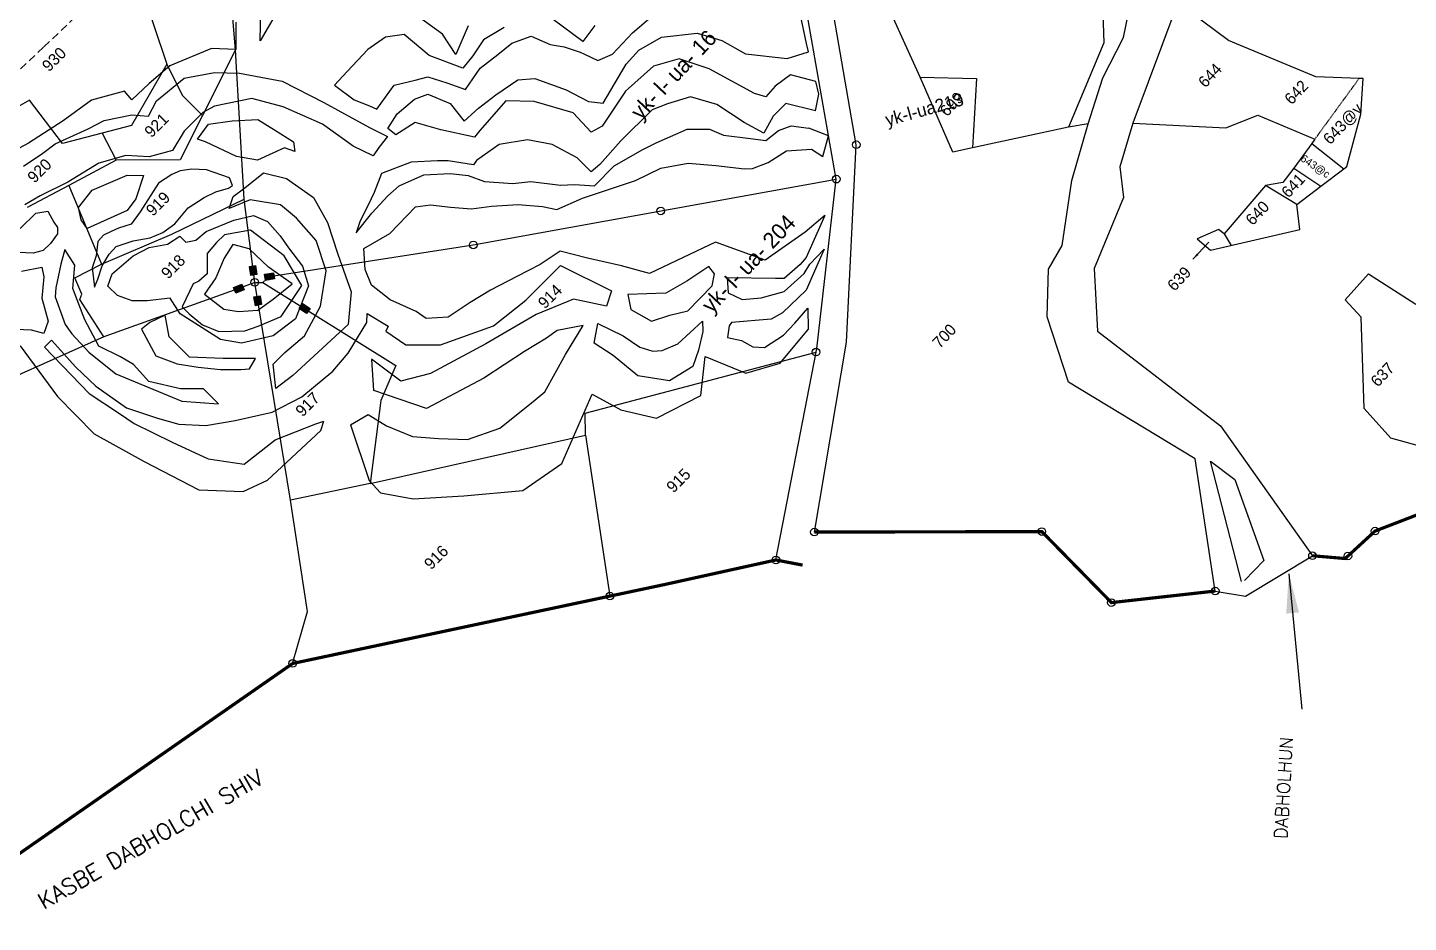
# Model space of a CAD drawing. Header units: metres. Extents: x 302481 to 307962, y 1946667 to 1951250.
# Drawn here: x 305355 to 306234, y 1947357 to 1947927 of the extents above; entities that cross this region are included whole.
import ezdxf

# ---------------------------------------------------------------- set-up
doc = ezdxf.new("R2010")
doc.units = ezdxf.units.M
doc.linetypes.add('DASHED', pattern=[0.75, 0.5, -0.25])
doc.linetypes.add('DIVIDE', pattern=[1.25, 0.5, -0.25, 0, -0.25, 0, -0.25])
for name, color, linetype in [('LINE_FOOTPATH', 1, 'DASHED'), ('OFF', 1, 'Continuous'), ('POLY_HATCH', 12, 'Continuous'), ('POLY_PARCEL', 6, 'Continuous'), ('POLY_ROAD', 30, 'Continuous'), ('POLY_SUBPARCEL', 6, 'DASHED'), ('SYM_ARROW', 1, 'Continuous'), ('SYM_STONE', 1, 'Continuous'), ('TEXT_MAPOUT', 7, 'Continuous'), ('TEXT_PARCEL', 7, 'Continuous'), ('V_BOUND_LINE', 7, 'Continuous'), ('V_DIVIDE_LINE', 7, 'DIVIDE')]:
    doc.layers.add(name, color=color, linetype=linetype)
doc.styles.get("Standard").update_dxf_attribs({"font": 'simplex.shx'})
doc.styles.add('TEXT_MAP', font='')
doc.styles.get('TEXT_MAP').set_extended_font_data('Kruti Dev 050')
doc.dimstyles.get("Standard").update_dxf_attribs({"dimtxt": 0.18, "dimasz": 0.18, "dimexe": 0.18, "dimexo": 0.0625, "dimgap": 0.09, "dimtad": 0, "dimtih": 1, "dimtoh": 1, "dimdec": 4, "dimzin": 0, "dimdsep": 46, "dimtxsty": 'Standard', "dimcen": 0.09, "dimadec": 0, "dimazin": 0, "dimtfac": 1, "dimtdec": 4, "dimtofl": 0, "dimtmove": 0, "dimatfit": 3, "dimfxl": 1, "dimtolj": 1, "dimtzin": 0, "dimarcsym": 0})

# ---------------------------------------------------------------- blocks, each defined once
blk = doc.blocks.new('STONE')
blk.add_circle((0, 0), 0.851)
blk = doc.blocks.new('STONESQUAREFILLED')
blk.add_hatch(color=256).paths.add_polyline_path([(0.7, -0.48), (0.7, 0.48), (-0.7, 0.48), (-0.7, -0.48)])
blk.add_lwpolyline([(-0.7, 0.48), (0.7, 0.48), (0.7, -0.48), (-0.7, -0.48)], close=True)
blk = doc.blocks.new('TEXTARROW')
blk.add_leader([(0.041, -0.012), (8.678, -0.012)], dimstyle='Standard', override={"dimtxt": 2.5, "dimasz": 2.5, "dimexe": 1.25, "dimexo": 0.625, "dimgap": 0.625, "dimtad": 1, "dimtih": 0, "dimtoh": 0, "dimzin": 8, "dimcen": 2.5, "dimtofl": 1})

msp = doc.modelspace()

# ---------------------------------------------------------------- linework, layer by layer
at = {"layer": 'LINE_FOOTPATH', "ltscale": 10}
msp.add_lwpolyline([(305681.33, 1948075.65), (305632.02, 1948026.6), (305587.66, 1947986.67), (305577.36, 1947986.22), (305531.75, 1947994.04), (305516.42, 1947993.97), (305475.23, 1947985.47), (305446.94, 1947973.33), (305423.99, 1947961.86), (305396.11, 1947943.87), (305364.84, 1947914.48), (305336.71, 1947887.8)], dxfattribs=at)
at = {"layer": 'OFF'}
for points in [[(306130.18, 1947564.97), (306172.87, 1947590.66)], [(306110.96, 1947568.19), (306130.18, 1947564.97)]]:
    msp.add_lwpolyline(points, dxfattribs=at)
at = {"layer": 'POLY_HATCH'}
for points in [[(305515.35, 1947939.98), (305502.9, 1947918.45), (305503.38, 1947939.59)], [(305635.23, 1947928.17), (305627.4, 1947909.94), (305618.94, 1947922.84), (305603.7, 1947933.93)], [(305851.99, 1947911.46), (305850.65, 1947916.92), (305846.58, 1947935.92), (305846.48, 1947937.2)], [(305487.36, 1947930.46), (305487.43, 1947913.06), (305471.8, 1947913.72), (305445.4, 1947902.68), (305432.13, 1947891.36), (305421.12, 1947881.04), (305416.47, 1947886.6), (305395.4, 1947880.84), (305377.45, 1947867.63), (305355.46, 1947853.43), (305333.23, 1947841.75)], [(305858.64, 1947884.53), (305856.61, 1947892.73)], [(305862.47, 1947807.31), (305849.83, 1947796.68), (305824.33, 1947778.9), (305792.84, 1947790.27), (305772.25, 1947780.57), (305750.74, 1947770.29), (305732.92, 1947775.36), (305711.22, 1947780.2), (305693.97, 1947784.52), (305681.15, 1947776.13), (305666.34, 1947768.39), (305649.46, 1947759.76), (305636.64, 1947752.02), (305622.57, 1947742.55), (305608.53, 1947741.67), (305602.27, 1947746.23), (305585.61, 1947753.61), (305573.83, 1947763.05), (305569.81, 1947772.97), (305568.87, 1947786.26), (305585.5, 1947795.97), (305601.66, 1947812.79), (305611.4, 1947814.17), (305624.03, 1947812.66), (305637.49, 1947811.48), (305650.21, 1947813.19), (305667.07, 1947814.23), (305682.59, 1947812.96), (305691.67, 1947811.2), (305708.12, 1947818.27), (305726.48, 1947824.43), (305741.93, 1947829.52), (305758.06, 1947837.41), (305775.42, 1947840.76), (305792.92, 1947839.16), (305811.33, 1947836.98), (305816.28, 1947837.21), (305826.37, 1947841.07), (305837.96, 1947848.57), (305853.82, 1947849.61), (305861.15, 1947844.8), (305864.78, 1947858.16)], [(305560.28, 1947673.99), (305572.34, 1947638.53), (305579.49, 1947630.69), (305600.35, 1947626.95), (305632.53, 1947628.84), (305670.15, 1947632.25), (305694.99, 1947649.37), (305714.26, 1947693.47), (305732.5, 1947683.65), (305755.31, 1947678.38), (305783.4, 1947692.67), (305786.3, 1947717.45), (305812.14, 1947706.97), (305833.9, 1947713.23), (305851.8, 1947734.71)], [(305281.26, 1947724.57), (305285.85, 1947722.81), (305311.03, 1947710.8), (305339.31, 1947716.18), (305349.99, 1947724.42), (305373.8, 1947691.98), (305397.2, 1947668.23), (305429.1, 1947650.78), (305463.83, 1947632.66), (305492.09, 1947631.52), (305507.55, 1947638.88), (305541.57, 1947670.33)]]:
    msp.add_lwpolyline(points, dxfattribs=at)
at = {"layer": 'POLY_HATCH', "lineweight": -2}
for points in [[(305658.14, 1947927.13), (305645.05, 1947919.16), (305638.28, 1947909.06), (305631.94, 1947901.07), (305610.48, 1947909.12), (305594.52, 1947922.64), (305582.72, 1947920.98), (305571.32, 1947913), (305558.22, 1947899.13), (305550.19, 1947890.3), (305562.8, 1947881), (305572.48, 1947877.19), (305577.1, 1947875.08), (305588.1, 1947890.22), (305601.59, 1947893.56), (305609.6, 1947895.65), (305621.8, 1947891.83), (305633.58, 1947887.59), (305642.89, 1947901.05), (305654.29, 1947909.87), (305663.16, 1947917.01), (305675.39, 1947921.62), (305687.59, 1947916.12), (305696.43, 1947914.84), (305706.53, 1947911.44), (305709.47, 1947910.17), (305717.88, 1947905.94), (305727.16, 1947910.14), (305739.84, 1947923.59), (305751.67, 1947933.67)], [(305715.85, 1947928.27), (305708.23, 1947918.18), (305689.32, 1947932.12)], [(305856.61, 1947892.73), (305840.43, 1947896.81), (305830.72, 1947889.67), (305824.81, 1947882.94), (305817.65, 1947885.06), (305788.64, 1947900.71), (305769.7, 1947907.07), (305753.26, 1947902.47), (305735.52, 1947886.5), (305720.71, 1947864.21), (305713.54, 1947860.44), (305702.2, 1947872.68), (305677.37, 1947879.89), (305659.26, 1947880.35), (305642.78, 1947861.43), (305639.39, 1947857.23), (305617.93, 1947861.9), (305601.51, 1947866.57), (305589.27, 1947858.6), (305584.23, 1947862.82), (305590.16, 1947872.07), (305601.14, 1947881.32), (305609.57, 1947884.67), (305623.87, 1947878.74), (305632.68, 1947867.35), (305641.98, 1947875.75), (305652.95, 1947884.15), (305666.88, 1947893.81), (305677.84, 1947894.63), (305697.61, 1947887.43), (305711.91, 1947879.82), (305721.18, 1947878.95), (305735.99, 1947903.77), (305744.02, 1947912.6), (305758.37, 1947920.99), (305781.13, 1947923.47), (305796.7, 1947918.81), (305811.83, 1947910.35), (305838.36, 1947907.34), (305851.99, 1947911.46)], [(305352.26, 1947838.76), (305364.58, 1947846.93), (305372.39, 1947853.06), (305393.32, 1947862.45), (305403.58, 1947867.75), (305421.21, 1947871.4), (305431.86, 1947870.56), (305436.81, 1947880.38), (305454.48, 1947894.69), (305473.75, 1947898.34), (305489.73, 1947897.89), (305516.77, 1947892.92), (305543.36, 1947879.34), (305572.41, 1947863.29), (305583.87, 1947857.53), (305578.52, 1947850.57), (305574.81, 1947845.25), (305562.13, 1947851.43), (305542.5, 1947865.4), (305517.54, 1947876.52), (305497.47, 1947881.89), (305473.69, 1947877.03), (305466.3, 1947872.94), (305454.38, 1947861.09), (305446.96, 1947848.81), (305432.19, 1947844.74), (305417.44, 1947845.59), (305400.22, 1947840.71), (305380.51, 1947828.46), (305362.86, 1947819.89), (305353, 1947814.17)], [(305856.46, 1947873.99), (305837.52, 1947878.66), (305829.5, 1947870.68), (305823.57, 1947859.74), (305810.95, 1947866.5), (305793.72, 1947877.91), (305776.88, 1947883), (305762.13, 1947878.4), (305752.43, 1947874.63), (305732.57, 1947854.88), (305719.04, 1947839.74), (305713.55, 1947835.12), (305704.73, 1947843.98), (305688.75, 1947852.44), (305673.18, 1947855.43), (305655.06, 1947852.52), (305640.71, 1947842.44), (305638.59, 1947839.49), (305622.59, 1947842.05), (305615.85, 1947842.07), (305599, 1947841.26), (305580.03, 1947834.14), (305575.35, 1947821.94), (305571.54, 1947813.94), (305566.45, 1947803.84), (305563.9, 1947796.27), (305574.05, 1947808.88), (305584.19, 1947819.81), (305591.37, 1947826.12), (305606.98, 1947833.24), (305623.83, 1947834.05), (305635.2, 1947832.76), (305645.72, 1947828.95), (305663.83, 1947827.65), (305675.2, 1947828.88), (305694.15, 1947826.74), (305703, 1947827.14), (305715.63, 1947826.27), (305728.31, 1947838.88), (305746.45, 1947849.37), (305754.89, 1947853.57), (305774.71, 1947862.37), (305789.03, 1947862.34), (305797.87, 1947858.53), (305815.13, 1947856.38), (305824.81, 1947855.1), (305832.84, 1947861.4), (305840.85, 1947864.33), (305852.22, 1947863.04)], [(305856.46, 1947873.99), (305858.64, 1947884.53)], [(305864.78, 1947858.16), (305852.22, 1947863.04)], [(305350.09, 1947799.02), (305359.95, 1947808.83), (305367.74, 1947810.04), (305371.41, 1947803.07), (305373.86, 1947799.78), (305373.85, 1947795.69), (305369.32, 1947789.55), (305364.8, 1947785.05), (305358.24, 1947783.43), (305339.39, 1947784.29)], [(305862.47, 1947807.31), (305850.52, 1947780.61)], [(305852.89, 1947776.43), (305861.88, 1947785.97), (305850.45, 1947759.71)], [(305582.92, 1947733.6), (305582.92, 1947733.6), (305595.6, 1947724.97), (305617.73, 1947724.92), (305651.37, 1947737.14), (305671.92, 1947753.49), (305694.12, 1947775.57), (305726.65, 1947759.42), (305723.34, 1947749.59), (305702.46, 1947754.15), (305678.66, 1947744.36), (305646.63, 1947725.58), (305611.33, 1947706.8), (305592.46, 1947701.92), (305573.65, 1947715.9), (305573.65, 1947715.9)], [(305850.52, 1947780.61), (305846.62, 1947776.14), (305836.43, 1947767.2), (305831.06, 1947767.22), (305800.29, 1947767.58), (305800.86, 1947758.02), (305809.81, 1947753.82), (305821.76, 1947754.99), (305836.41, 1947758.84), (305849.29, 1947770.46), (305852.89, 1947776.43)], [(305350.82, 1947771.97), (305363.95, 1947774.4), (305365.16, 1947768.25), (305363.89, 1947754.73), (305367.94, 1947739.96), (305365.04, 1947732.18), (305357.26, 1947734.25), (305347.02, 1947734.68)], [(305850.45, 1947759.71), (305835.47, 1947745.4), (305828.29, 1947741.23), (305802.89, 1947739.2), (305801.39, 1947737.11), (305800.47, 1947729.65), (305809.43, 1947727.83), (305816.59, 1947723.64), (305824.05, 1947723.32), (305836.02, 1947731.06), (305843.22, 1947738.81), (305851.61, 1947748.35)], [(305559, 1947719.75), (305570.68, 1947739.13), (305570.97, 1947744.89), (305584.39, 1947736.9), (305582.92, 1947733.6)], [(305851.61, 1947748.35), (305851.8, 1947734.71)], [(305571.67, 1947680.58), (305583.29, 1947673.39), (305599.85, 1947666.63), (305616.43, 1947665.25), (305634.8, 1947664.76), (305655.43, 1947671.89), (305674.3, 1947687.08), (305684.18, 1947695.13), (305697.25, 1947718.85), (305708.5, 1947737.19), (305691.92, 1947734.09), (305685.18, 1947729.18), (305671.26, 1947720.69), (305645.22, 1947703.72), (305608.87, 1947684.53), (305575.3, 1947695.81)], [(305365.46, 1947723.46), (305369.97, 1947727.94), (305385.52, 1947710.66), (305398.19, 1947698.75), (305417.82, 1947684.77), (305437.47, 1947678.17), (305450.98, 1947674.46), (305468.19, 1947673.6), (305487.05, 1947676.84), (305510.43, 1947682.12), (305529.31, 1947691.91), (305549.03, 1947708.26), (305559, 1947719.75)], [(305365.46, 1947723.46), (305394.05, 1947693.89), (305413.27, 1947681.14), (305422.68, 1947674.97), (305446.82, 1947663.04), (305469.74, 1947652.33), (305492.68, 1947649.01), (305512.4, 1947664.54), (305538.38, 1947674.59), (305543.5, 1947676.29)], [(305559, 1947719.75), (305559, 1947719.75)], [(305575.3, 1947695.81), (305573.94, 1947715.68)], [(305560.28, 1947673.99), (305571.67, 1947680.58)], [(305541.57, 1947670.33), (305543.5, 1947676.29)]]:
    msp.add_lwpolyline(points, dxfattribs=at)
for points in [[(305462.98, 1947856.04), (305469.89, 1947865.49), (305484.95, 1947867.6), (305501.3, 1947868.43), (305512.03, 1947861.95), (305524.05, 1947854.18), (305524.89, 1947848.16), (305518.45, 1947850.33), (305501.22, 1947842.62), (305487.9, 1947844.8), (305468.14, 1947854.31)], [(305388.86, 1947804.61), (305387.17, 1947812.35), (305395.8, 1947823.51), (305418.19, 1947832.92), (305428.51, 1947832.9), (305423.74, 1947817.86), (305418.12, 1947810.56), (305392.72, 1947799.01)], [(305399.47, 1947790.82), (305398.38, 1947781.69), (305395.81, 1947774.04), (305397.46, 1947761.68), (305399.6, 1947766.78), (305402.17, 1947775.27), (305406.66, 1947782.7), (305411.14, 1947787.58), (305421.99, 1947791.17), (305432.84, 1947793.06), (305440.93, 1947796.44), (305448.59, 1947801.95), (305457.13, 1947812.13), (305467.14, 1947818.7), (305474.59, 1947822.3), (305482.67, 1947824.83), (305485.23, 1947826.52), (305483.33, 1947831.42), (305468.68, 1947836.34), (305459.32, 1947836.79), (305451.88, 1947835.74), (305446.56, 1947833.42), (305438.04, 1947827.91), (305426.51, 1947809.65), (305420.74, 1947801.8), (305412.66, 1947799.27), (305407.98, 1947797.16), (305403.08, 1947794.83)], [(305493, 1947825.01), (305505.07, 1947834.44), (305519.68, 1947830.97), (305536.85, 1947818.89), (305545.83, 1947802.96), (305552.22, 1947782.73), (305560.75, 1947758.62), (305558.97, 1947737.99), (305523.61, 1947705.38), (305512.84, 1947697.24), (305511.16, 1947712.72), (305518.49, 1947720.02), (305531, 1947730.74), (305541.37, 1947749.64), (305544.88, 1947771.99), (305538.49, 1947791.36), (305526.06, 1947805.58), (305515.76, 1947814.21), (305496.42, 1947817.26), (305483.07, 1947811.7), (305485.67, 1947819.44)], [(305421.4, 1947752.93), (305411.94, 1947756.39), (305405.94, 1947762.42), (305408.54, 1947770.16), (305421.91, 1947781.74), (305432.25, 1947786.88), (305443.87, 1947789), (305451.62, 1947794.14), (305455.48, 1947790.26), (305461.94, 1947791.54), (305468.4, 1947797.11), (305486.06, 1947804.38), (305498.54, 1947807.37), (305507.56, 1947803.47), (305515.7, 1947794.42), (305520.84, 1947786.67), (305529.84, 1947775.04), (305533.67, 1947762.56), (305525.44, 1947741.5), (305511.21, 1947730.79), (305490.99, 1947726.1), (305477.66, 1947728.28), (305451.91, 1947744.68), (305445.48, 1947754.59), (305430.86, 1947752.9)], [(305463.87, 1947765.41), (305460.23, 1947763.86), (305453.18, 1947749.08), (305457.57, 1947744.66), (305466.12, 1947737.63), (305476.49, 1947733.45), (305493.11, 1947733.94), (305501.69, 1947736.77), (305516.24, 1947742.97), (305529.29, 1947762.68), (305518.18, 1947781.65), (305496.68, 1947798.06), (305480.06, 1947794.98), (305475.11, 1947790.05), (305469.12, 1947783.06), (305469.1, 1947776.31), (305469.08, 1947770.08)], [(305378.49, 1947785.71), (305375.88, 1947776.25), (305372.82, 1947761.21), (305372.38, 1947755.62), (305378.78, 1947737.97), (305383.06, 1947731.94), (305393.78, 1947720.3), (305410.94, 1947706.5), (305453.03, 1947689.2), (305476.25, 1947687.43), (305466.82, 1947696.91), (305452.2, 1947696.95), (305432, 1947701.72), (305422.14, 1947712.5), (305413.98, 1947717.25), (305400.24, 1947724.16), (305391.26, 1947740.95), (305383.57, 1947760.75), (305384.91, 1947775.8)], [(305788.63, 1947774.85), (305774.62, 1947765.47), (305761.18, 1947757.79), (305736.93, 1947756.99), (305738.9, 1947747.57), (305752, 1947740.12), (305763.71, 1947743.8), (305775.13, 1947746.63), (305790.58, 1947762.58), (305792.04, 1947770.28)], [(305427.36, 1947734.85), (305436.35, 1947718.06), (305450.09, 1947712.86), (305463.42, 1947710.68), (305477.61, 1947709.36), (305490.51, 1947709.33), (305496.1, 1947709.75), (305499.99, 1947716.19), (305479.35, 1947716.24), (305457.85, 1947717.15), (305444.98, 1947730.08), (305442.44, 1947743.85), (305432.54, 1947739.14)], [(305717.76, 1947738.48), (305733.99, 1947730.74), (305744.53, 1947723.59), (305752.79, 1947721), (305758.79, 1947721.28), (305768.79, 1947725.53), (305784.52, 1947740.05), (305784.79, 1947733.49), (305781.9, 1947721.51), (305778.44, 1947711.25), (305763.58, 1947702.15), (305743.33, 1947705.33), (305727.68, 1947718.2), (305715.43, 1947725.93)]]:
    msp.add_lwpolyline(points, close=True, dxfattribs=at)
at = {"layer": 'POLY_HATCH'}
msp.add_lwpolyline([(305474.61, 1947767.67), (305467.51, 1947757.22), (305479.65, 1947747.7), (305489.14, 1947746.1), (305501.44, 1947747.05), (305511.2, 1947753.97), (305523.15, 1947763.8), (305508.1, 1947774.42), (305495.84, 1947786.13), (305485.38, 1947788.95), (305479.88, 1947780.2)], close=True, dxfattribs=at)
at = {"layer": 'POLY_PARCEL'}
for points in [[(305487.07, 1947912.89), (305482.54, 1947968.91), (305499.36, 1948003.86)], [(306002.1, 1947997.32), (306038.59, 1947961.53), (306040.02, 1947917.23), (306017.44, 1947863.65)], [(305869.64, 1947830.48), (305842.23, 1947986.57)], [(305418.7, 1947977.69), (305443.41, 1947903.74)], [(305855.71, 1947605.74), (305876.11, 1947726.57), (305882.38, 1947852.42), (305861.2, 1947975.44)], [(305923.05, 1947895.36), (305906.15, 1947932.82), (305906.43, 1947946.94), (305901.7, 1947958.5)], [(306202.62, 1947894.67), (306175.04, 1947895.6), (306119.5, 1947918.7), (306087.05, 1947942.77)], [(305487.07, 1947912.89), (305466.1, 1947871.08)], [(305492.66, 1947817.76), (305487.07, 1947912.89)], [(305443.41, 1947903.74), (305420.88, 1947864.68), (305402.29, 1947859.8)], [(305443.41, 1947903.74), (305453.26, 1947883.85), (305466.1, 1947871.08)], [(305923.05, 1947895.36), (305959.02, 1947894.62), (305956.36, 1947850.35)], [(305956.36, 1947850.35), (305943.98, 1947847.65), (305923.05, 1947895.36)], [(306192.78, 1947837), (306194.81, 1947838.53), (306203.75, 1947871.92), (306205.11, 1947894.58), (306202.62, 1947894.67)], [(305402.29, 1947859.8), (305377.02, 1947853.17), (305356.08, 1947880.73), (305312.73, 1947856.23)], [(305466.1, 1947871.08), (305451.94, 1947842.86), (305411.27, 1947842.63)], [(306017.44, 1947863.65), (305956.36, 1947850.35)], [(306030.05, 1947865.79), (306017.44, 1947863.65)], [(306058.52, 1947866.15), (306117.63, 1947863.07), (306138.07, 1947871.17), (306174.34, 1947855.87)], [(305402.29, 1947859.8), (305411.27, 1947842.63)], [(306174.34, 1947855.87), (306172.39, 1947853.22)], [(306172.39, 1947853.22), (306160.89, 1947837.56)], [(306172.39, 1947853.22), (306192.78, 1947837)], [(305411.27, 1947842.63), (305381.1, 1947826.49)], [(306160.89, 1947837.56), (306154.06, 1947828.26), (306142.94, 1947826.53)], [(306160.89, 1947837.56), (306178.12, 1947825.92)], [(305504.53, 1947764.75), (305508.81, 1947768.4), (305638.58, 1947788.59), (305869.64, 1947830.48)], [(305857.52, 1947724.23), (305869.64, 1947830.48)], [(306178.12, 1947825.92), (306192.78, 1947837)], [(305381.1, 1947826.49), (305354.6, 1947812.33)], [(305381.1, 1947826.49), (305401.81, 1947776.33)], [(306142.94, 1947826.53), (306116.74, 1947795.74), (306113.01, 1947798.36), (306099.37, 1947792.43), (306107.92, 1947785.26), (306164.83, 1947798.34), (306162.8, 1947814.33)], [(306162.8, 1947814.33), (306142.94, 1947826.53)], [(306162.8, 1947814.33), (306178.12, 1947825.92)], [(305401.81, 1947776.33), (305446.65, 1947795.5), (305492.66, 1947817.76)], [(305499.43, 1947764.76), (305492.66, 1947817.76)], [(306116.74, 1947795.74), (306120.99, 1947788.26)], [(305403.34, 1947730.1), (305388.08, 1947753.86), (305389.34, 1947757.28), (305384.85, 1947767.57), (305401.81, 1947776.33)], [(306260.38, 1947655.17), (306222.7, 1947665.59), (306205.78, 1947684.33), (306203.96, 1947742.51), (306193.57, 1947753.7), (306208.52, 1947770.15), (306238.65, 1947750.93)], [(305499.43, 1947764.76), (305489.36, 1947760.74), (305403.34, 1947730.1)], [(305522.28, 1947626.1), (305499.43, 1947764.76)], [(305499.43, 1947764.76), (305504.53, 1947764.75)], [(305504.53, 1947764.75), (305589.32, 1947711.9), (305579.78, 1947689.59), (305572.81, 1947636.68)], [(305403.34, 1947730.1), (305281.8, 1947675.8)], [(305856.77, 1947720.34), (305857.52, 1947724.23)], [(305710.06, 1947667.48), (305709.86, 1947681.56), (305856.77, 1947720.34)], [(305831.26, 1947587.97), (305856.77, 1947720.34)], [(305572.81, 1947636.68), (305710.06, 1947667.48)], [(305710.06, 1947667.48), (305725.57, 1947564.97)], [(305572.81, 1947636.68), (305522.28, 1947626.1)], [(305523.55, 1947522.07), (305532.97, 1947555.2), (305522.28, 1947626.1)]]:
    msp.add_lwpolyline(points, dxfattribs=at)
at = {"layer": 'POLY_ROAD'}
for points in [[(306030.05, 1947865.79), (306039.44, 1947894.97), (306052.48, 1947920.7), (306060.02, 1947957.17), (306063.24, 1947960.81), (306078.59, 1947992.33)], [(306087.05, 1947942.77), (306058.52, 1947866.15)], [(306110.96, 1947568.19), (306098.18, 1947652.34), (306017.47, 1947701.22), (306004.02, 1947742.78), (306004.85, 1947773.13), (306013.44, 1947788.31), (306019.66, 1947829.72), (306030.05, 1947865.79)], [(306058.52, 1947866.15), (306050.14, 1947838.3), (306052.59, 1947818.84), (306033.86, 1947773.49), (306036.01, 1947733.63), (306114.31, 1947673.43), (306172.87, 1947590.66)], [(306127.73, 1947574.28), (306108.04, 1947650.82)], [(306108.04, 1947650.82), (306123.49, 1947639.29), (306141.83, 1947587.63), (306129.68, 1947574.99)]]:
    msp.add_lwpolyline(points, dxfattribs=at)
at = {"layer": 'POLY_SUBPARCEL'}
msp.add_lwpolyline([(306174.34, 1947855.87), (306202.62, 1947894.67)], dxfattribs=at)
at = {"layer": 'V_BOUND_LINE'}
for points, const_width in [([(306276.77, 1947650.63), (306266.27, 1947627.04), (306212.71, 1947606.38), (306193.69, 1947588.88), (306172.87, 1947590.66)], 2.03), ([(306110.96, 1947568.19), (306044.86, 1947560.83), (306000.54, 1947606.04), (305855.71, 1947605.74)], 2.03), ([(305831.26, 1947587.97), (305760.7, 1947572.41), (305725.57, 1947564.97)], 2.04), ([(305725.57, 1947564.97), (305523.55, 1947522.07)], 2.04), ([(305523.55, 1947522.07), (305288.08, 1947358.21)], 2.04)]:
    msp.add_lwpolyline(points, dxfattribs=dict(at, const_width=const_width))
at = {"layer": 'V_DIVIDE_LINE', "ltscale": 10, "const_width": 2.04}
msp.add_lwpolyline([(305831.26, 1947587.97), (305848.24, 1947584.7)], dxfattribs=at)

# ---------------------------------------------------------------- block references
at = {"layer": 'SYM_ARROW'}
for p, xscale, yscale, zscale, rotation in [((306096.7, 1947779.5), 1.716831257308345, 1.716953645211427, 1.716831257308345, 46.59836237906222), ((306157.9, 1947579.51), 10.01065458366934, 10.01065458366934, 10.01065458366934, 275.5088880260034)]:
    msp.add_blockref('TEXTARROW', p, dxfattribs=dict(at, xscale=xscale, yscale=yscale, zscale=zscale, rotation=rotation))
at = {"layer": 'SYM_STONE', "ltscale": 10, "xscale": 2.837269951954671, "yscale": 2.837269951954671, "zscale": 2.837269951954671, "rotation": 46.59836237906222}
for p in [(305882.38, 1947852.42), (305855.71, 1947605.74), (306000.54, 1947606.04), (306212.71, 1947606.38), (306172.87, 1947590.66), (306195.47, 1947590.52), (306110.96, 1947568.19), (306044.86, 1947560.83)]:
    msp.add_blockref('STONE', p, dxfattribs=at)
at = {"layer": 'SYM_STONE'}
for name, p, xscale, yscale, zscale, rotation in [('STONE', (305869.64, 1947830.48), 2.862570097236071, 2.862570097236071, 2.862570097236071, 44.8498280447801), ('STONE', (305757.92, 1947810.23), 2.862570097236071, 2.862570097236071, 2.862570097236071, 44.8498280447801), ('STONE', (305638.58, 1947788.59), 2.862570097236071, 2.862570097236071, 2.862570097236071, 44.8498280447801), ('STONE', (305499.43, 1947764.76), 2.862570097236071, 2.862570097236071, 2.862570097236071, 44.8498280447801), ('STONESQUAREFILLED', (305498.47, 1947772.27), 4.089385853194386, 4.089385853194386, 4.089385853194386, 98.26193008071554), ('STONESQUAREFILLED', (305508.81, 1947768.4), 4.089385853194386, 4.089385853194386, 4.089385853194386, 8.839632899882947), ('STONESQUAREFILLED', (305489.36, 1947760.74), 4.089385853194386, 4.089385853194386, 4.089385853194386, 201.6669687200345), ('STONESQUAREFILLED', (305501.36, 1947753.02), 4.089385853194386, 4.089385853194386, 4.089385853194386, 280.3591006462919), ('STONESQUAREFILLED', (305531.19, 1947748.13), 4.089385853194386, 4.089385853194386, 4.089385853194386, 326.0761914338966), ('STONE', (305856.77, 1947720.34), 2.862570097236071, 2.862570097236071, 2.862570097236071, 44.8498280447801), ('STONE', (305831.26, 1947587.97), 2.862570097236071, 2.862570097236071, 2.862570097236071, 44.8498280447801), ('STONE', (305725.57, 1947564.97), 2.862570097236071, 2.862570097236071, 2.862570097236071, 44.8498280447801), ('STONE', (305523.55, 1947522.07), 2.862570097236071, 2.862570097236071, 2.862570097236071, 44.8498280447801)]:
    msp.add_blockref(name, p, dxfattribs=dict(at, xscale=xscale, yscale=yscale, zscale=zscale, rotation=rotation))

# ---------------------------------------------------------------- texts
at = {"layer": 'TEXT_MAPOUT', "style": 'TEXT_MAP'}
for s, height, rotation, p in [('yk- l- ua- 16', 10.1331, 46.59836, (305745.16, 1947867.52)), ('yk-l-ua213', 8.179, 15.48138, (305902.21, 1947864.11)), ('yk- l- ua- 204', 10.1331, 46.59836, (305790.34, 1947744.48))]:
    msp.add_text(s, height=height, rotation=rotation, dxfattribs=at).set_placement(p)
at = {"layer": 'TEXT_MAPOUT'}
for s, height, rotation, p in [('DABHOLHUN', 8.106, 86.58671, (306156.61, 1947410.24)), ('KASBE DABHOLCHI SHIV', 10.2235, 29.93448, (305365.17, 1947365.12))]:
    msp.add_text(s, height=height, rotation=rotation, dxfattribs=at).set_placement(p)
at = {"layer": 'TEXT_PARCEL', "style": 'TEXT_MAP'}
for s, height, rotation, p in [('930', 7.361, 44.84983, (305368.4, 1947898.4)), ('644', 7.296, 46.59836, (306104.67, 1947888.18)), ('642', 7.296, 46.59836, (306159.6, 1947877.41)), ('699', 7.296, 46.59836, (305940.2, 1947869.86)), ('643@v', 7.296, 46.59836, (306184.15, 1947851.96)), ('921', 7.361, 44.84983, (305433.62, 1947856.43)), ('643@c', 4.864, 326.06558, (306164.78, 1947842.49)), ('920', 7.361, 44.84983, (305359.1, 1947827.48)), ('641', 7.296, 46.59836, (306157.61, 1947818.04)), ('919', 7.361, 44.84983, (305434.56, 1947806.42)), ('640', 7.296, 46.59836, (306134.82, 1947800.48)), ('918', 7.361, 44.84983, (305444.23, 1947766.39)), ('639', 7.296, 46.59836, (306084.99, 1947758.67)), ('914', 7.361, 44.84983, (305684.14, 1947747.43)), ('700', 7.296, 46.59836, (305935.52, 1947722.23)), ('637', 7.296, 46.59836, (306214.49, 1947697.66)), ('917', 7.361, 44.84983, (305529.8, 1947678.68)), ('915', 7.361, 44.84983, (305765.96, 1947630.24)), ('916', 7.361, 44.84983, (305611.68, 1947581.29))]:
    msp.add_text(s, height=height, rotation=rotation, dxfattribs=at).set_placement(p)

doc.saveas('drawing.dxf')
